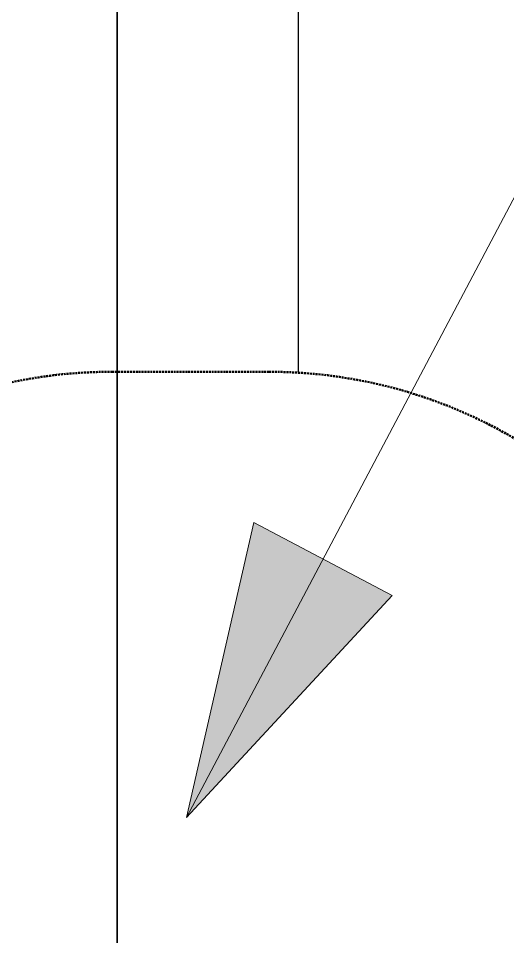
# Model space of a CAD drawing. Header units: millimetres. Extents: x -153298 to 620751, y -313239 to 250031.
# Drawn here: x 85898 to 86400, y -224113 to -223170 of the extents above; entities that cross this region are included whole.
import ezdxf

# ---------------------------------------------------------------- set-up
doc = ezdxf.new("R2010")
doc.units = ezdxf.units.MM
doc.linetypes.add('DPA_Hidden 50', pattern=[3, 2, -1])
for name, color, linetype, lineweight in [('A-DETL-GENF', 7, 'Continuous', 35), ('G-ANNO-TEXT', 7, 'Continuous', 9), ('I-WALL-E', 7, 'Continuous', 35)]:
    doc.layers.add(name, color=color, linetype=linetype, lineweight=lineweight)

# ---------------------------------------------------------------- blocks, each defined once
blk = doc.blocks.new('DPA_AN_Callout - DPA_AN_Callout-15536224-2150-01 ENTRANCE 1 ELEVATION 4')
at = {"layer": 'A-DETL-GENF', "color": 7, "lineweight": 25}
blk.add_line((18832.97, 104362.14), (18832.97, 106057.91), dxfattribs=at)
at = {"layer": 'A-DETL-GENF', "color": 7, "linetype": 'DPA_Hidden 50', "lineweight": 50}
blk.add_line((18641.9, 104362.14), (18802.14, 104362.14), dxfattribs=at)
for centre, start, end in [((18641.9, 103862.14), 90, 180), ((18802.14, 103862.14), 0, 90)]:
    blk.add_arc(centre, 500, start, end, dxfattribs=at)

msp = doc.modelspace()

# ---------------------------------------------------------------- hatches: boundary and pattern name
at = {"layer": 'G-ANNO-TEXT'}
msp.add_hatch(color=7, dxfattribs=at).paths.add_polyline_path([(86070.7718, -223990.6461), (86281.9348, -223762.892), (86139.7673, -223687.8238)])

# ---------------------------------------------------------------- linework, layer by layer
at = {"layer": 'G-ANNO-TEXT', "color": 7}
for p, q in [((86070.7718, -223990.6461), (86490.0504, -223196.5977)), ((86139.7673, -223687.8238), (86070.7718, -223990.6461)), ((86281.9348, -223762.892), (86139.7673, -223687.8238)), ((86070.7718, -223990.6461), (86281.9348, -223762.892))]:
    msp.add_line(p, q, dxfattribs=at)
at = {"layer": 'I-WALL-E', "color": 7}
for p, q in [((85999.6466, -222345.1981), (85999.6466, -224445.1981)), ((85999.6466, -222345.1981), (85999.6466, -224445.1981)), ((85999.6466, -224445.1981), (85999.6466, -222345.1981)), ((85999.6466, -222345.1981), (85999.6466, -224445.1981)), ((85999.6466, -222345.1981), (85999.6466, -224445.1981)), ((85999.6466, -224445.1981), (85999.6466, -222345.1981)), ((85999.6466, -224445.1981), (85999.6466, -222345.1981)), ((85999.6466, -222345.1981), (85999.6466, -224445.1981)), ((85999.6466, -224445.1981), (85999.6466, -222345.1981)), ((85999.6466, -222345.1981), (85999.6466, -224445.1981))]:
    msp.add_line(p, q, dxfattribs=at)

# ---------------------------------------------------------------- block references
at = {"layer": 'A-DETL-GENF', "color": 7}
msp.add_blockref('DPA_AN_Callout - DPA_AN_Callout-15536224-2150-01 ENTRANCE 1 ELEVATION 4', (67352.626, -327895.1981), dxfattribs=at)

doc.saveas('drawing.dxf')
